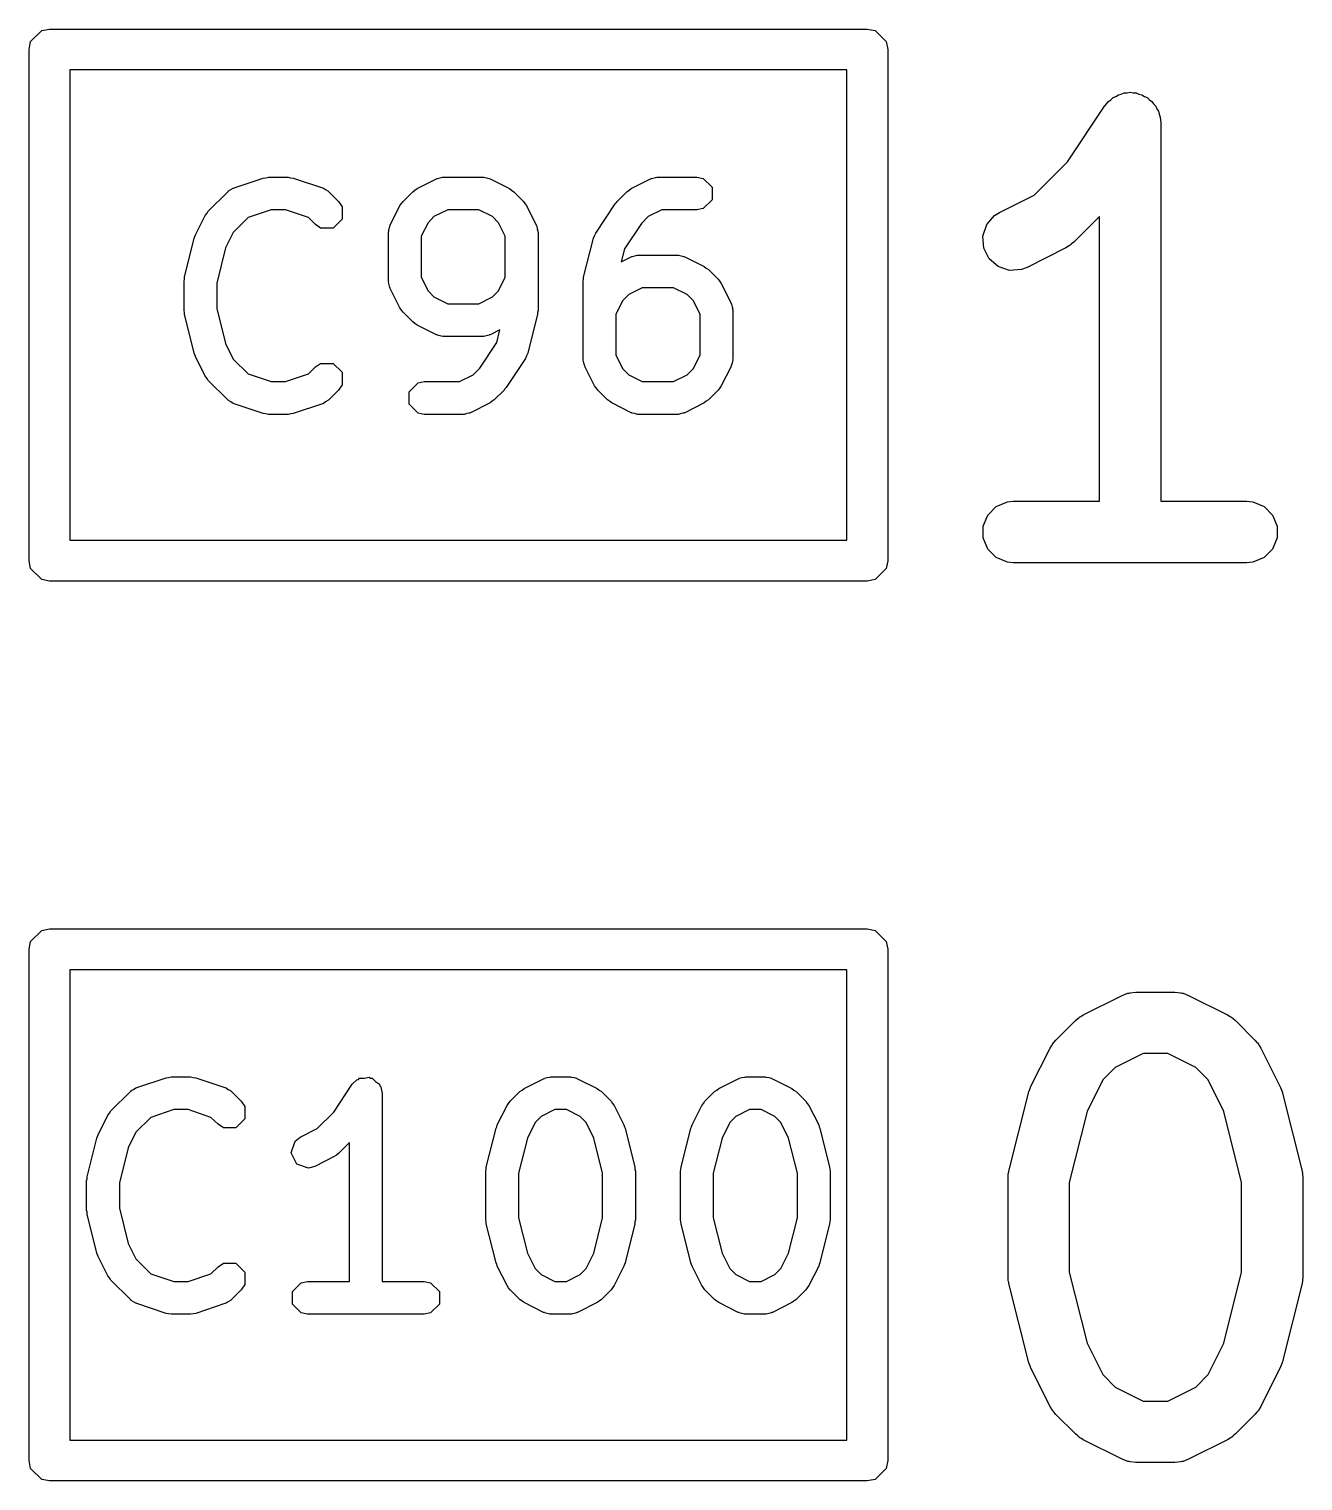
# Model space of a CAD drawing. Extents: x 1.56 to 6.49, y -4.6 to -1.37.
# Drawn here: x 3.313 to 3.4356, y -3.2392 to -3.0994 of the extents above; entities that cross this region are included whole.
import ezdxf

# ---------------------------------------------------------------- set-up
doc = ezdxf.new("R2010")
doc.units = 0
doc.header["$MEASUREMENT"] = 0
doc.layers.add('BLACK', color=7, linetype='CONTINUOUS')

msp = doc.modelspace()

# ---------------------------------------------------------------- linework, layer by layer
at = {"layer": 'BLACK', "linetype": 'CONTINUOUS'}
for p, q in [((3.31314, -3.10062), (3.31421, -3.09956)), ((3.31421, -3.09956), (3.31496, -3.09941)), ((3.31496, -3.09941), (3.3937, -3.09941)), ((3.3937, -3.09941), (3.39445, -3.09956)), ((3.39445, -3.09956), (3.39552, -3.10062)), ((3.31299, -3.10138), (3.31314, -3.10062)), ((3.39552, -3.10062), (3.39567, -3.10138)), ((3.31299, -3.15059), (3.31299, -3.10138)), ((3.39567, -3.10138), (3.39567, -3.15059)), ((3.31693, -3.10335), (3.31693, -3.14862)), ((3.39173, -3.10335), (3.31693, -3.10335)), ((3.39173, -3.14862), (3.39173, -3.10335)), ((3.41872, -3.10556), (3.41901, -3.1055)), ((3.41901, -3.1055), (3.41929, -3.10556)), ((3.41297, -3.1122), (3.41655, -3.10682)), ((3.41655, -3.10682), (3.41656, -3.10681)), ((3.41655, -3.10682), (3.41655, -3.10682)), ((3.41655, -3.10682), (3.41655, -3.10682)), ((3.41656, -3.10681), (3.41692, -3.10637)), ((3.41692, -3.10637), (3.41716, -3.10621)), ((3.41716, -3.10621), (3.41737, -3.106)), ((3.41737, -3.106), (3.41764, -3.10589)), ((3.41764, -3.10589), (3.41788, -3.10573)), ((3.41788, -3.10573), (3.41816, -3.10567)), ((3.41816, -3.10567), (3.41843, -3.10556)), ((3.41843, -3.10556), (3.41872, -3.10556)), ((3.41929, -3.10556), (3.41959, -3.10556)), ((3.41959, -3.10556), (3.41985, -3.10567)), ((3.41985, -3.10567), (3.42014, -3.10573)), ((3.42014, -3.10573), (3.42038, -3.10589)), ((3.42038, -3.10589), (3.42065, -3.106)), ((3.42065, -3.106), (3.42086, -3.10621)), ((3.42086, -3.10621), (3.4211, -3.10637)), ((3.4211, -3.10637), (3.42126, -3.10661)), ((3.42126, -3.10661), (3.42147, -3.10682)), ((3.42147, -3.10682), (3.42158, -3.10708)), ((3.42158, -3.10708), (3.42174, -3.10732)), ((3.42174, -3.10732), (3.42179, -3.10761)), ((3.42179, -3.10761), (3.42191, -3.10788)), ((3.42191, -3.10788), (3.42196, -3.10845)), ((3.42196, -3.10845), (3.42196, -3.10845)), ((3.42196, -3.10845), (3.42196, -3.10846)), ((3.42196, -3.10846), (3.42196, -3.10846)), ((3.42196, -3.10846), (3.42196, -3.14487)), ((3.40976, -3.1154), (3.41297, -3.1122)), ((3.33274, -3.11469), (3.33555, -3.11375)), ((3.33555, -3.11375), (3.3358, -3.11372)), ((3.3358, -3.11372), (3.33605, -3.11367)), ((3.33605, -3.11367), (3.33793, -3.11367)), ((3.33793, -3.11367), (3.33817, -3.11372)), ((3.33817, -3.11372), (3.33842, -3.11375)), ((3.33842, -3.11375), (3.34124, -3.11469)), ((3.35035, -3.11477), (3.35222, -3.11383)), ((3.35222, -3.11383), (3.3523, -3.11381)), ((3.3523, -3.11381), (3.35232, -3.11379)), ((3.35232, -3.11379), (3.35257, -3.11374)), ((3.35257, -3.11374), (3.35281, -3.11367)), ((3.35281, -3.11367), (3.35285, -3.11368)), ((3.35285, -3.11368), (3.35292, -3.11367)), ((3.35292, -3.11367), (3.35667, -3.11367)), ((3.35667, -3.11367), (3.35675, -3.11368)), ((3.35675, -3.11368), (3.35679, -3.11367)), ((3.35679, -3.11367), (3.35703, -3.11374)), ((3.35703, -3.11374), (3.35728, -3.11379)), ((3.35728, -3.11379), (3.3573, -3.11381)), ((3.3573, -3.11381), (3.35738, -3.11383)), ((3.35738, -3.11383), (3.35925, -3.11477)), ((3.37097, -3.11477), (3.37284, -3.11383)), ((3.37284, -3.11383), (3.37292, -3.11381)), ((3.37292, -3.11381), (3.37294, -3.11379)), ((3.37294, -3.11379), (3.37319, -3.11374)), ((3.37319, -3.11374), (3.37344, -3.11367)), ((3.37344, -3.11367), (3.37347, -3.11368)), ((3.37347, -3.11368), (3.37355, -3.11367)), ((3.37355, -3.11367), (3.3773, -3.11367)), ((3.3773, -3.11367), (3.3779, -3.11379)), ((3.3779, -3.11379), (3.37875, -3.11464)), ((3.33025, -3.11694), (3.33213, -3.11507)), ((3.33213, -3.11507), (3.33219, -3.11502)), ((3.33219, -3.11502), (3.33221, -3.11499)), ((3.33221, -3.11499), (3.33243, -3.11486)), ((3.33243, -3.11486), (3.33264, -3.11472)), ((3.33264, -3.11472), (3.33267, -3.11472)), ((3.33267, -3.11472), (3.33274, -3.11469)), ((3.34124, -3.11469), (3.34131, -3.11472)), ((3.34131, -3.11472), (3.34134, -3.11472)), ((3.34134, -3.11472), (3.34155, -3.11486)), ((3.34155, -3.11486), (3.34177, -3.11499)), ((3.34177, -3.11499), (3.34179, -3.11502)), ((3.34179, -3.11502), (3.34185, -3.11507)), ((3.34185, -3.11507), (3.34279, -3.116)), ((3.349, -3.116), (3.34994, -3.11507)), ((3.34994, -3.11507), (3.35015, -3.11493)), ((3.35015, -3.11493), (3.35035, -3.11477)), ((3.35925, -3.11477), (3.35945, -3.11493)), ((3.35945, -3.11493), (3.35966, -3.11507)), ((3.35966, -3.11507), (3.3606, -3.116)), ((3.36962, -3.116), (3.37056, -3.11507)), ((3.37056, -3.11507), (3.37077, -3.11493)), ((3.37077, -3.11493), (3.37097, -3.11477)), ((3.37875, -3.11464), (3.37875, -3.11584)), ((3.34279, -3.116), (3.34313, -3.11651)), ((3.34313, -3.11651), (3.34313, -3.11772)), ((3.34777, -3.11829), (3.3487, -3.11641)), ((3.3487, -3.11641), (3.34886, -3.11621)), ((3.34886, -3.11621), (3.349, -3.116)), ((3.3606, -3.116), (3.36074, -3.11621)), ((3.36074, -3.11621), (3.36089, -3.11641)), ((3.36089, -3.11641), (3.36183, -3.11829)), ((3.36755, -3.11906), (3.36942, -3.11624)), ((3.36942, -3.11624), (3.36953, -3.11613)), ((3.36953, -3.11613), (3.36962, -3.116)), ((3.3779, -3.1167), (3.3773, -3.11682)), ((3.37875, -3.11584), (3.3779, -3.1167)), ((3.40644, -3.11706), (3.40976, -3.1154)), ((3.32902, -3.11922), (3.32996, -3.11735)), ((3.32996, -3.11735), (3.33011, -3.11715)), ((3.33011, -3.11715), (3.33025, -3.11694)), ((3.33409, -3.11756), (3.33266, -3.11899)), ((3.33631, -3.11682), (3.33409, -3.11756)), ((3.33767, -3.11682), (3.33631, -3.11682)), ((3.33989, -3.11756), (3.33767, -3.11682)), ((3.34056, -3.11823), (3.33989, -3.11756)), ((3.34313, -3.11772), (3.34228, -3.11857)), ((3.35141, -3.11805), (3.35075, -3.11936)), ((3.35198, -3.11747), (3.35141, -3.11805)), ((3.3533, -3.11682), (3.35198, -3.11747)), ((3.3563, -3.11682), (3.3533, -3.11682)), ((3.35762, -3.11747), (3.3563, -3.11682)), ((3.35819, -3.11805), (3.35762, -3.11747)), ((3.35885, -3.11936), (3.35819, -3.11805)), ((3.37196, -3.11812), (3.37032, -3.12058)), ((3.37261, -3.11747), (3.37196, -3.11812)), ((3.37392, -3.11682), (3.37261, -3.11747)), ((3.3773, -3.11682), (3.37392, -3.11682)), ((3.4052, -3.11824), (3.40595, -3.11737)), ((3.40595, -3.11737), (3.40644, -3.11706)), ((3.41606, -3.11746), (3.4136, -3.11992)), ((3.41606, -3.14487), (3.41606, -3.11746)), ((3.3289, -3.11955), (3.32897, -3.11939)), ((3.32897, -3.11939), (3.32902, -3.11922)), ((3.33266, -3.11899), (3.33191, -3.12048)), ((3.34107, -3.11857), (3.34056, -3.11823)), ((3.34228, -3.11857), (3.34107, -3.11857)), ((3.3476, -3.11888), (3.34767, -3.11864)), ((3.34762, -3.11891), (3.3476, -3.11888)), ((3.3476, -3.11899), (3.34762, -3.11891)), ((3.3476, -3.12368), (3.3476, -3.11899)), ((3.34767, -3.11864), (3.34772, -3.11839)), ((3.34772, -3.11839), (3.34775, -3.11836)), ((3.34775, -3.11836), (3.34777, -3.11829)), ((3.35075, -3.11936), (3.35075, -3.12331)), ((3.35885, -3.12331), (3.35885, -3.11936)), ((3.36183, -3.11829), (3.36185, -3.11836)), ((3.36185, -3.11836), (3.36188, -3.11839)), ((3.36188, -3.11839), (3.36193, -3.11864)), ((3.36193, -3.11864), (3.36199, -3.11888)), ((3.36199, -3.11888), (3.36198, -3.11891)), ((3.36198, -3.11891), (3.362, -3.11899)), ((3.362, -3.11899), (3.362, -3.12649)), ((3.36733, -3.11955), (3.36745, -3.1193)), ((3.36745, -3.1193), (3.36755, -3.11906)), ((3.40483, -3.11934), (3.4052, -3.11824)), ((3.40491, -3.12049), (3.40483, -3.11934)), ((3.32796, -3.1233), (3.3289, -3.11955)), ((3.33191, -3.12048), (3.33106, -3.12387)), ((3.36639, -3.1233), (3.36733, -3.11955)), ((3.37032, -3.12058), (3.37001, -3.12181)), ((3.40543, -3.12152), (3.40491, -3.12049)), ((3.41283, -3.12047), (3.40908, -3.12235)), ((3.41308, -3.12032), (3.41283, -3.12047)), ((3.41315, -3.12029), (3.41308, -3.12032)), ((3.41323, -3.12022), (3.41315, -3.12029)), ((3.41332, -3.12016), (3.41323, -3.12022)), ((3.41337, -3.1201), (3.41332, -3.12016)), ((3.4136, -3.11992), (3.41337, -3.1201)), ((3.37001, -3.12181), (3.37097, -3.12133)), ((3.37097, -3.12133), (3.37104, -3.12131)), ((3.37104, -3.12131), (3.37107, -3.12129)), ((3.37107, -3.12129), (3.37132, -3.12124)), ((3.37132, -3.12124), (3.37156, -3.12117)), ((3.37156, -3.12117), (3.37159, -3.12118)), ((3.37159, -3.12118), (3.37167, -3.12117)), ((3.37167, -3.12117), (3.37542, -3.12117)), ((3.37542, -3.12117), (3.3755, -3.12118)), ((3.3755, -3.12118), (3.37553, -3.12117)), ((3.37553, -3.12117), (3.37578, -3.12124)), ((3.37578, -3.12124), (3.37602, -3.12129)), ((3.37602, -3.12129), (3.37605, -3.12131)), ((3.37605, -3.12131), (3.37613, -3.12133)), ((3.37613, -3.12133), (3.378, -3.12227)), ((3.378, -3.12227), (3.3782, -3.12242)), ((3.4063, -3.12227), (3.40543, -3.12152)), ((3.40739, -3.12264), (3.4063, -3.12227)), ((3.32792, -3.12368), (3.32795, -3.12349)), ((3.32792, -3.12649), (3.32792, -3.12368)), ((3.32795, -3.12349), (3.32796, -3.1233)), ((3.34762, -3.12376), (3.3476, -3.12368)), ((3.35075, -3.12331), (3.35141, -3.12462)), ((3.35819, -3.12462), (3.35885, -3.12331)), ((3.36635, -3.12368), (3.36639, -3.12349)), ((3.36635, -3.13118), (3.36635, -3.12368)), ((3.36639, -3.12349), (3.36639, -3.1233)), ((3.3782, -3.12242), (3.37841, -3.12256)), ((3.37841, -3.12256), (3.37935, -3.1235)), ((3.37935, -3.1235), (3.37949, -3.12371)), ((3.37949, -3.12371), (3.37964, -3.12391)), ((3.40854, -3.12255), (3.40739, -3.12264)), ((3.40908, -3.12235), (3.40854, -3.12255)), ((3.33106, -3.12387), (3.33106, -3.1263)), ((3.3476, -3.12379), (3.34762, -3.12376)), ((3.34767, -3.12403), (3.3476, -3.12379)), ((3.34772, -3.12428), (3.34767, -3.12403)), ((3.34775, -3.12431), (3.34772, -3.12428)), ((3.34777, -3.12438), (3.34775, -3.12431)), ((3.3487, -3.12626), (3.34777, -3.12438)), ((3.35141, -3.12462), (3.35198, -3.1252)), ((3.35762, -3.1252), (3.35819, -3.12462)), ((3.37073, -3.12497), (3.37015, -3.12555)), ((3.37204, -3.12432), (3.37073, -3.12497)), ((3.37505, -3.12432), (3.37204, -3.12432)), ((3.37636, -3.12497), (3.37505, -3.12432)), ((3.37694, -3.12555), (3.37636, -3.12497)), ((3.37964, -3.12391), (3.38058, -3.12579)), ((3.32795, -3.12668), (3.32792, -3.12649)), ((3.33106, -3.1263), (3.33191, -3.12969)), ((3.34886, -3.12646), (3.3487, -3.12626)), ((3.349, -3.12667), (3.34886, -3.12646)), ((3.35198, -3.1252), (3.3533, -3.12585)), ((3.3533, -3.12585), (3.3563, -3.12585)), ((3.3563, -3.12585), (3.35762, -3.1252)), ((3.362, -3.12649), (3.36196, -3.12668)), ((3.37015, -3.12555), (3.3695, -3.12686)), ((3.3776, -3.12686), (3.37694, -3.12555)), ((3.38058, -3.12579), (3.3806, -3.12586)), ((3.3806, -3.12586), (3.38063, -3.12589)), ((3.38063, -3.12589), (3.38068, -3.12614)), ((3.38068, -3.12614), (3.38074, -3.12638)), ((3.38074, -3.12638), (3.38073, -3.12641)), ((3.38073, -3.12641), (3.38075, -3.12649)), ((3.38075, -3.12649), (3.38075, -3.13118)), ((3.32796, -3.12687), (3.32795, -3.12668)), ((3.3289, -3.13062), (3.32796, -3.12687)), ((3.34994, -3.1276), (3.349, -3.12667)), ((3.35015, -3.12774), (3.34994, -3.1276)), ((3.35035, -3.1279), (3.35015, -3.12774)), ((3.35222, -3.12884), (3.35035, -3.1279)), ((3.36195, -3.12687), (3.36101, -3.13062)), ((3.36196, -3.12668), (3.36195, -3.12687)), ((3.3695, -3.12686), (3.3695, -3.13081)), ((3.3776, -3.13081), (3.3776, -3.12686)), ((3.3523, -3.12886), (3.35222, -3.12884)), ((3.35232, -3.12888), (3.3523, -3.12886)), ((3.35257, -3.12893), (3.35232, -3.12888)), ((3.35281, -3.129), (3.35257, -3.12893)), ((3.35285, -3.12899), (3.35281, -3.129)), ((3.35292, -3.129), (3.35285, -3.12899)), ((3.35667, -3.129), (3.35292, -3.129)), ((3.35675, -3.12899), (3.35667, -3.129)), ((3.35679, -3.129), (3.35675, -3.12899)), ((3.35703, -3.12893), (3.35679, -3.129)), ((3.35728, -3.12888), (3.35703, -3.12893)), ((3.3573, -3.12886), (3.35728, -3.12888)), ((3.35738, -3.12884), (3.3573, -3.12886)), ((3.35833, -3.12836), (3.35738, -3.12884)), ((3.35802, -3.12959), (3.35833, -3.12836)), ((3.32897, -3.13078), (3.3289, -3.13062)), ((3.33191, -3.12969), (3.33266, -3.13118)), ((3.35639, -3.13205), (3.35802, -3.12959)), ((3.36101, -3.13062), (3.3609, -3.13087)), ((3.32902, -3.13094), (3.32897, -3.13078)), ((3.32996, -3.13282), (3.32902, -3.13094)), ((3.33266, -3.13118), (3.33409, -3.13261)), ((3.33989, -3.13261), (3.34056, -3.13194)), ((3.34056, -3.13194), (3.34107, -3.1316)), ((3.34107, -3.1316), (3.34228, -3.1316)), ((3.34228, -3.1316), (3.34313, -3.13245)), ((3.35574, -3.1327), (3.35639, -3.13205)), ((3.3608, -3.13111), (3.35892, -3.13393)), ((3.3609, -3.13087), (3.3608, -3.13111)), ((3.36636, -3.13125), (3.36635, -3.13118)), ((3.36635, -3.13129), (3.36636, -3.13125)), ((3.36642, -3.13153), (3.36635, -3.13129)), ((3.36647, -3.13178), (3.36642, -3.13153)), ((3.36649, -3.13181), (3.36647, -3.13178)), ((3.36651, -3.13188), (3.36649, -3.13181)), ((3.36745, -3.13376), (3.36651, -3.13188)), ((3.3695, -3.13081), (3.37015, -3.13212)), ((3.37694, -3.13212), (3.3776, -3.13081)), ((3.38058, -3.13188), (3.37964, -3.13376)), ((3.3806, -3.13181), (3.38058, -3.13188)), ((3.38063, -3.13178), (3.3806, -3.13181)), ((3.38068, -3.13153), (3.38063, -3.13178)), ((3.38074, -3.13129), (3.38068, -3.13153)), ((3.38075, -3.13118), (3.38073, -3.13125)), ((3.38073, -3.13125), (3.38074, -3.13129)), ((3.33011, -3.13302), (3.32996, -3.13282)), ((3.33025, -3.13323), (3.33011, -3.13302)), ((3.33213, -3.1351), (3.33025, -3.13323)), ((3.33409, -3.13261), (3.33631, -3.13335)), ((3.33631, -3.13335), (3.33767, -3.13335)), ((3.33767, -3.13335), (3.33989, -3.13261)), ((3.34313, -3.13245), (3.34313, -3.13365)), ((3.34959, -3.13432), (3.35045, -3.13347)), ((3.35045, -3.13347), (3.35105, -3.13335)), ((3.35105, -3.13335), (3.35443, -3.13335)), ((3.35443, -3.13335), (3.35574, -3.1327)), ((3.37015, -3.13212), (3.37073, -3.1327)), ((3.37073, -3.1327), (3.37204, -3.13335)), ((3.37204, -3.13335), (3.37505, -3.13335)), ((3.37505, -3.13335), (3.37636, -3.1327)), ((3.37636, -3.1327), (3.37694, -3.13212)), ((3.34279, -3.13417), (3.34185, -3.1351)), ((3.34313, -3.13365), (3.34279, -3.13417)), ((3.34959, -3.13553), (3.34959, -3.13432)), ((3.35873, -3.13417), (3.35779, -3.1351)), ((3.35881, -3.13404), (3.35873, -3.13417)), ((3.35892, -3.13393), (3.35881, -3.13404)), ((3.36761, -3.13396), (3.36745, -3.13376)), ((3.36775, -3.13417), (3.36761, -3.13396)), ((3.36868, -3.1351), (3.36775, -3.13417)), ((3.37935, -3.13417), (3.37841, -3.1351)), ((3.37949, -3.13396), (3.37935, -3.13417)), ((3.37964, -3.13376), (3.37949, -3.13396)), ((3.33219, -3.13515), (3.33213, -3.1351)), ((3.33221, -3.13518), (3.33219, -3.13515)), ((3.33243, -3.1353), (3.33221, -3.13518)), ((3.33264, -3.13544), (3.33243, -3.1353)), ((3.33267, -3.13544), (3.33264, -3.13544)), ((3.33274, -3.13548), (3.33267, -3.13544)), ((3.33555, -3.13642), (3.33274, -3.13548)), ((3.34124, -3.13548), (3.33842, -3.13642)), ((3.34131, -3.13544), (3.34124, -3.13548)), ((3.34134, -3.13544), (3.34131, -3.13544)), ((3.34155, -3.1353), (3.34134, -3.13544)), ((3.34177, -3.13518), (3.34155, -3.1353)), ((3.34179, -3.13515), (3.34177, -3.13518)), ((3.34185, -3.1351), (3.34179, -3.13515)), ((3.35045, -3.13638), (3.34959, -3.13553)), ((3.35738, -3.1354), (3.3555, -3.13634)), ((3.35758, -3.13524), (3.35738, -3.1354)), ((3.35779, -3.1351), (3.35758, -3.13524)), ((3.36889, -3.13524), (3.36868, -3.1351)), ((3.36909, -3.1354), (3.36889, -3.13524)), ((3.37097, -3.13634), (3.36909, -3.1354)), ((3.378, -3.1354), (3.37613, -3.13634)), ((3.3782, -3.13524), (3.378, -3.1354)), ((3.37841, -3.1351), (3.3782, -3.13524)), ((3.3358, -3.13645), (3.33555, -3.13642)), ((3.33605, -3.1365), (3.3358, -3.13645)), ((3.33793, -3.1365), (3.33605, -3.1365)), ((3.33817, -3.13645), (3.33793, -3.1365)), ((3.33842, -3.13642), (3.33817, -3.13645)), ((3.35105, -3.1365), (3.35045, -3.13638)), ((3.3548, -3.1365), (3.35105, -3.1365)), ((3.35488, -3.13649), (3.3548, -3.1365)), ((3.35491, -3.1365), (3.35488, -3.13649)), ((3.35515, -3.13643), (3.35491, -3.1365)), ((3.3554, -3.13638), (3.35515, -3.13643)), ((3.35543, -3.13636), (3.3554, -3.13638)), ((3.3555, -3.13634), (3.35543, -3.13636)), ((3.37104, -3.13636), (3.37097, -3.13634)), ((3.37107, -3.13638), (3.37104, -3.13636)), ((3.37132, -3.13643), (3.37107, -3.13638)), ((3.37156, -3.1365), (3.37132, -3.13643)), ((3.37159, -3.13649), (3.37156, -3.1365)), ((3.37167, -3.1365), (3.37159, -3.13649)), ((3.37542, -3.1365), (3.37167, -3.1365)), ((3.3755, -3.13649), (3.37542, -3.1365)), ((3.37553, -3.1365), (3.3755, -3.13649)), ((3.37578, -3.13643), (3.37553, -3.1365)), ((3.37602, -3.13638), (3.37578, -3.13643)), ((3.37605, -3.13636), (3.37602, -3.13638)), ((3.37613, -3.13634), (3.37605, -3.13636)), ((3.40531, -3.14619), (3.40612, -3.14537)), ((3.40612, -3.14537), (3.40719, -3.14493)), ((3.40719, -3.14493), (3.40776, -3.14487)), ((3.40776, -3.14487), (3.41606, -3.14487)), ((3.42196, -3.14487), (3.43026, -3.14487)), ((3.43026, -3.14487), (3.43083, -3.14493)), ((3.43083, -3.14493), (3.4319, -3.14537)), ((3.4319, -3.14537), (3.43271, -3.14619)), ((3.40487, -3.14725), (3.40531, -3.14619)), ((3.40487, -3.1484), (3.40487, -3.14725)), ((3.43271, -3.14619), (3.43315, -3.14725)), ((3.43315, -3.14725), (3.43315, -3.1484)), ((3.31693, -3.14862), (3.39173, -3.14862)), ((3.40531, -3.14947), (3.40487, -3.1484)), ((3.43315, -3.1484), (3.43271, -3.14947)), ((3.40612, -3.15028), (3.40531, -3.14947)), ((3.43271, -3.14947), (3.4319, -3.15028)), ((3.31314, -3.15134), (3.31299, -3.15059)), ((3.31421, -3.15241), (3.31314, -3.15134)), ((3.39552, -3.15134), (3.39445, -3.15241)), ((3.39567, -3.15059), (3.39552, -3.15134)), ((3.40719, -3.15072), (3.40612, -3.15028)), ((3.40776, -3.15078), (3.40719, -3.15072)), ((3.43026, -3.15078), (3.40776, -3.15078)), ((3.43083, -3.15072), (3.43026, -3.15078)), ((3.4319, -3.15028), (3.43083, -3.15072)), ((3.31496, -3.15256), (3.31421, -3.15241)), ((3.3937, -3.15256), (3.31496, -3.15256)), ((3.39445, -3.15241), (3.3937, -3.15256)), ((3.31314, -3.18724), (3.31421, -3.18617)), ((3.31421, -3.18617), (3.31496, -3.18602)), ((3.31496, -3.18602), (3.3937, -3.18602)), ((3.3937, -3.18602), (3.39445, -3.18617)), ((3.39445, -3.18617), (3.39552, -3.18724)), ((3.31299, -3.18799), (3.31314, -3.18724)), ((3.31299, -3.2372), (3.31299, -3.18799)), ((3.39552, -3.18724), (3.39567, -3.18799)), ((3.39567, -3.18799), (3.39567, -3.2372)), ((3.31693, -3.18996), (3.31693, -3.23524)), ((3.39173, -3.18996), (3.31693, -3.18996)), ((3.39173, -3.23524), (3.39173, -3.18996)), ((3.4189, -3.19222), (3.419, -3.19218)), ((3.419, -3.19218), (3.41957, -3.19212)), ((3.41957, -3.19212), (3.42332, -3.19212)), ((3.42332, -3.19212), (3.4239, -3.19218)), ((3.4239, -3.19218), (3.424, -3.19222)), ((3.4145, -3.19431), (3.41825, -3.19243)), ((3.41825, -3.19243), (3.41879, -3.19222)), ((3.41879, -3.19222), (3.4189, -3.19222)), ((3.424, -3.19222), (3.4241, -3.19222)), ((3.4241, -3.19222), (3.42464, -3.19243)), ((3.42464, -3.19243), (3.42839, -3.19431)), ((3.41186, -3.19673), (3.41374, -3.19486)), ((3.41374, -3.19486), (3.41396, -3.19467)), ((3.41396, -3.19467), (3.41401, -3.19461)), ((3.41401, -3.19461), (3.4141, -3.19456)), ((3.4141, -3.19456), (3.41418, -3.19449)), ((3.41418, -3.19449), (3.41425, -3.19446)), ((3.41425, -3.19446), (3.4145, -3.19431)), ((3.42839, -3.19431), (3.42864, -3.19446)), ((3.42864, -3.19446), (3.42871, -3.19449)), ((3.42871, -3.19449), (3.42879, -3.19456)), ((3.42879, -3.19456), (3.42888, -3.19461)), ((3.42888, -3.19461), (3.42893, -3.19467)), ((3.42893, -3.19467), (3.42916, -3.19486)), ((3.42916, -3.19486), (3.43103, -3.19673)), ((3.40943, -3.20125), (3.41131, -3.1975)), ((3.41131, -3.1975), (3.41146, -3.19725)), ((3.41146, -3.19725), (3.41149, -3.19718)), ((3.41149, -3.19718), (3.41156, -3.1971)), ((3.41156, -3.1971), (3.41162, -3.19701)), ((3.41162, -3.19701), (3.41167, -3.19696)), ((3.41167, -3.19696), (3.41186, -3.19673)), ((3.43103, -3.19673), (3.43122, -3.19696)), ((3.43122, -3.19696), (3.43128, -3.19701)), ((3.43128, -3.19701), (3.43133, -3.1971)), ((3.43133, -3.1971), (3.4314, -3.19718)), ((3.4314, -3.19718), (3.43143, -3.19725)), ((3.43143, -3.19725), (3.43159, -3.1975)), ((3.43159, -3.1975), (3.43346, -3.20125)), ((3.42027, -3.19802), (3.41757, -3.19937)), ((3.42263, -3.19802), (3.42027, -3.19802)), ((3.42532, -3.19937), (3.42263, -3.19802)), ((3.32337, -3.2013), (3.32618, -3.20036)), ((3.32618, -3.20036), (3.32643, -3.20033)), ((3.32643, -3.20033), (3.32668, -3.20028)), ((3.32668, -3.20028), (3.32855, -3.20028)), ((3.32855, -3.20028), (3.3288, -3.20033)), ((3.3288, -3.20033), (3.32905, -3.20036)), ((3.32905, -3.20036), (3.33186, -3.2013)), ((3.34412, -3.20098), (3.34455, -3.20055)), ((3.34455, -3.20055), (3.34471, -3.20052)), ((3.34471, -3.20052), (3.34482, -3.2004)), ((3.34482, -3.2004), (3.34528, -3.2004)), ((3.34528, -3.2004), (3.34573, -3.20031)), ((3.34573, -3.20031), (3.34587, -3.2004)), ((3.34587, -3.2004), (3.34603, -3.2004)), ((3.34603, -3.2004), (3.34635, -3.20073)), ((3.36066, -3.20139), (3.36253, -3.20045)), ((3.36253, -3.20045), (3.36261, -3.20043)), ((3.36261, -3.20043), (3.36263, -3.2004)), ((3.36263, -3.2004), (3.36288, -3.20035)), ((3.36288, -3.20035), (3.36312, -3.20029)), ((3.36312, -3.20029), (3.36316, -3.2003)), ((3.36316, -3.2003), (3.36324, -3.20028)), ((3.36324, -3.20028), (3.36511, -3.20028)), ((3.36511, -3.20028), (3.36519, -3.2003)), ((3.36519, -3.2003), (3.36522, -3.20029)), ((3.36522, -3.20029), (3.36547, -3.20035)), ((3.36547, -3.20035), (3.36571, -3.2004)), ((3.36571, -3.2004), (3.36574, -3.20043)), ((3.36574, -3.20043), (3.36581, -3.20045)), ((3.36581, -3.20045), (3.36769, -3.20139)), ((3.3794, -3.20139), (3.38128, -3.20045)), ((3.38128, -3.20045), (3.38136, -3.20043)), ((3.38136, -3.20043), (3.38138, -3.2004)), ((3.38138, -3.2004), (3.38163, -3.20035)), ((3.38163, -3.20035), (3.38187, -3.20029)), ((3.38187, -3.20029), (3.38191, -3.2003)), ((3.38191, -3.2003), (3.38198, -3.20028)), ((3.38198, -3.20028), (3.38386, -3.20028)), ((3.38386, -3.20028), (3.38394, -3.2003)), ((3.38394, -3.2003), (3.38397, -3.20029)), ((3.38397, -3.20029), (3.38421, -3.20035)), ((3.38421, -3.20035), (3.38446, -3.2004)), ((3.38446, -3.2004), (3.38449, -3.20043)), ((3.38449, -3.20043), (3.38456, -3.20045)), ((3.38456, -3.20045), (3.38644, -3.20139)), ((3.41637, -3.20057), (3.41486, -3.2036)), ((3.41757, -3.19937), (3.41637, -3.20057)), ((3.42652, -3.20057), (3.42532, -3.19937)), ((3.42804, -3.2036), (3.42652, -3.20057)), ((3.32088, -3.20355), (3.32275, -3.20168)), ((3.32275, -3.20168), (3.32282, -3.20164)), ((3.32282, -3.20164), (3.32283, -3.2016)), ((3.32283, -3.2016), (3.32305, -3.20148)), ((3.32305, -3.20148), (3.32326, -3.20134)), ((3.32326, -3.20134), (3.3233, -3.20134)), ((3.3233, -3.20134), (3.32337, -3.2013)), ((3.33186, -3.2013), (3.33193, -3.20134)), ((3.33193, -3.20134), (3.33197, -3.20134)), ((3.33197, -3.20134), (3.33218, -3.20148)), ((3.33218, -3.20148), (3.3324, -3.2016)), ((3.3324, -3.2016), (3.33241, -3.20164)), ((3.33241, -3.20164), (3.33248, -3.20168)), ((3.33248, -3.20168), (3.33342, -3.20262)), ((3.34233, -3.20367), (3.34412, -3.20098)), ((3.34635, -3.20073), (3.34673, -3.20098)), ((3.34673, -3.20098), (3.34677, -3.20114)), ((3.34677, -3.20114), (3.34688, -3.20125)), ((3.34688, -3.20125), (3.347, -3.20186)), ((3.347, -3.20186), (3.347, -3.21997)), ((3.35931, -3.20262), (3.36025, -3.20168)), ((3.36025, -3.20168), (3.36046, -3.20154)), ((3.36046, -3.20154), (3.36066, -3.20139)), ((3.36769, -3.20139), (3.36789, -3.20154)), ((3.36789, -3.20154), (3.3681, -3.20168)), ((3.3681, -3.20168), (3.36904, -3.20262)), ((3.37806, -3.20262), (3.379, -3.20168)), ((3.379, -3.20168), (3.3792, -3.20154)), ((3.3792, -3.20154), (3.3794, -3.20139)), ((3.38644, -3.20139), (3.38664, -3.20154)), ((3.38664, -3.20154), (3.38685, -3.20168)), ((3.38685, -3.20168), (3.38778, -3.20262)), ((3.40733, -3.20935), (3.40921, -3.20185)), ((3.40921, -3.20185), (3.40922, -3.20181)), ((3.40922, -3.20181), (3.40923, -3.20179)), ((3.40923, -3.20179), (3.40932, -3.20155)), ((3.40932, -3.20155), (3.4094, -3.20131)), ((3.4094, -3.20131), (3.40942, -3.20129)), ((3.40942, -3.20129), (3.40943, -3.20125)), ((3.43346, -3.20125), (3.43348, -3.20129)), ((3.43348, -3.20129), (3.43349, -3.20131)), ((3.43349, -3.20131), (3.43358, -3.20155)), ((3.43358, -3.20155), (3.43367, -3.20179)), ((3.43367, -3.20179), (3.43367, -3.20181)), ((3.43367, -3.20181), (3.43369, -3.20185)), ((3.43369, -3.20185), (3.43556, -3.20935)), ((3.33342, -3.20262), (3.33376, -3.20313)), ((3.33376, -3.20313), (3.33376, -3.20433)), ((3.35808, -3.2049), (3.35902, -3.20303)), ((3.35902, -3.20303), (3.35917, -3.20283)), ((3.35917, -3.20283), (3.35931, -3.20262)), ((3.36904, -3.20262), (3.36918, -3.20283)), ((3.36918, -3.20283), (3.36933, -3.20303)), ((3.36933, -3.20303), (3.37027, -3.2049)), ((3.37683, -3.2049), (3.37776, -3.20303)), ((3.37776, -3.20303), (3.37792, -3.20283)), ((3.37792, -3.20283), (3.37806, -3.20262)), ((3.38778, -3.20262), (3.38792, -3.20283)), ((3.38792, -3.20283), (3.38808, -3.20303)), ((3.38808, -3.20303), (3.38902, -3.2049)), ((3.31965, -3.20584), (3.32058, -3.20396)), ((3.32058, -3.20396), (3.32074, -3.20376)), ((3.32074, -3.20376), (3.32088, -3.20355)), ((3.32472, -3.20417), (3.32329, -3.2056)), ((3.32693, -3.20343), (3.32472, -3.20417)), ((3.3283, -3.20343), (3.32693, -3.20343)), ((3.33051, -3.20417), (3.3283, -3.20343)), ((3.33119, -3.20484), (3.33051, -3.20417)), ((3.33376, -3.20433), (3.3329, -3.20519)), ((3.34074, -3.20525), (3.34233, -3.20367)), ((3.36172, -3.20466), (3.36097, -3.20616)), ((3.36229, -3.20409), (3.36172, -3.20466)), ((3.36361, -3.20343), (3.36229, -3.20409)), ((3.36474, -3.20343), (3.36361, -3.20343)), ((3.36605, -3.20409), (3.36474, -3.20343)), ((3.36663, -3.20466), (3.36605, -3.20409)), ((3.36737, -3.20616), (3.36663, -3.20466)), ((3.38047, -3.20466), (3.37972, -3.20616)), ((3.38104, -3.20409), (3.38047, -3.20466)), ((3.38236, -3.20343), (3.38104, -3.20409)), ((3.38349, -3.20343), (3.38236, -3.20343)), ((3.3848, -3.20409), (3.38349, -3.20343)), ((3.38538, -3.20466), (3.3848, -3.20409)), ((3.38612, -3.20616), (3.38538, -3.20466)), ((3.41486, -3.2036), (3.41315, -3.21043)), ((3.42974, -3.21043), (3.42804, -3.2036)), ((3.31859, -3.20991), (3.31953, -3.20616)), ((3.31953, -3.20616), (3.3196, -3.20601)), ((3.3196, -3.20601), (3.31965, -3.20584)), ((3.32329, -3.2056), (3.32254, -3.20709)), ((3.3317, -3.20519), (3.33119, -3.20484)), ((3.3329, -3.20519), (3.3317, -3.20519)), ((3.33861, -3.20645), (3.3391, -3.20607)), ((3.3391, -3.20607), (3.34074, -3.20525)), ((3.35702, -3.20897), (3.35796, -3.20522)), ((3.35796, -3.20522), (3.35803, -3.20507)), ((3.35803, -3.20507), (3.35808, -3.2049)), ((3.36097, -3.20616), (3.36012, -3.20955)), ((3.36822, -3.20955), (3.36737, -3.20616)), ((3.37027, -3.2049), (3.37031, -3.20507)), ((3.37031, -3.20507), (3.37039, -3.20522)), ((3.37039, -3.20522), (3.37133, -3.20897)), ((3.37577, -3.20897), (3.37671, -3.20522)), ((3.37671, -3.20522), (3.37678, -3.20507)), ((3.37678, -3.20507), (3.37683, -3.2049)), ((3.37972, -3.20616), (3.37887, -3.20955)), ((3.38697, -3.20955), (3.38612, -3.20616)), ((3.38902, -3.2049), (3.38906, -3.20507)), ((3.38906, -3.20507), (3.38914, -3.20522)), ((3.38914, -3.20522), (3.39007, -3.20897)), ((3.32254, -3.20709), (3.32169, -3.21049)), ((3.33823, -3.20759), (3.33861, -3.20645)), ((3.34385, -3.2066), (3.34279, -3.20766)), ((3.34385, -3.21997), (3.34385, -3.2066)), ((3.33877, -3.20867), (3.33823, -3.20759)), ((3.33991, -3.20905), (3.33877, -3.20867)), ((3.34051, -3.20889), (3.33991, -3.20905)), ((3.34238, -3.20795), (3.34051, -3.20889)), ((3.34258, -3.2078), (3.34238, -3.20795)), ((3.34279, -3.20766), (3.34258, -3.2078)), ((3.35701, -3.20917), (3.35702, -3.20897)), ((3.37133, -3.20897), (3.37133, -3.20917)), ((3.37576, -3.20917), (3.37577, -3.20897)), ((3.39007, -3.20897), (3.39008, -3.20917)), ((3.31854, -3.21029), (3.31858, -3.2101)), ((3.31854, -3.2131), (3.31854, -3.21029)), ((3.31858, -3.2101), (3.31859, -3.20991)), ((3.35697, -3.20936), (3.35701, -3.20917)), ((3.35697, -3.21404), (3.35697, -3.20936)), ((3.36012, -3.20955), (3.36012, -3.21385)), ((3.36822, -3.21385), (3.36822, -3.20955)), ((3.37133, -3.20917), (3.37137, -3.20936)), ((3.37137, -3.20936), (3.37137, -3.21404)), ((3.37572, -3.20936), (3.37576, -3.20917)), ((3.37572, -3.21404), (3.37572, -3.20936)), ((3.37887, -3.20955), (3.37887, -3.21385)), ((3.38697, -3.21385), (3.38697, -3.20955)), ((3.39008, -3.20917), (3.39012, -3.20936)), ((3.39012, -3.20936), (3.39012, -3.21404)), ((3.40725, -3.20993), (3.40728, -3.20971)), ((3.40726, -3.20997), (3.40725, -3.20993)), ((3.40725, -3.21007), (3.40726, -3.20997)), ((3.40725, -3.21944), (3.40725, -3.21007)), ((3.40728, -3.20971), (3.4073, -3.20949)), ((3.4073, -3.20949), (3.40732, -3.20945)), ((3.40732, -3.20945), (3.40733, -3.20935)), ((3.43556, -3.20935), (3.43558, -3.20945)), ((3.43558, -3.20945), (3.43559, -3.20949)), ((3.43559, -3.20949), (3.43561, -3.20971)), ((3.43561, -3.20971), (3.43565, -3.20993)), ((3.43565, -3.20993), (3.43564, -3.20997)), ((3.43564, -3.20997), (3.43565, -3.21007)), ((3.43565, -3.21007), (3.43565, -3.21944)), ((3.32169, -3.21049), (3.32169, -3.21291)), ((3.41315, -3.21043), (3.41315, -3.21908)), ((3.42974, -3.21908), (3.42974, -3.21043)), ((3.31858, -3.21329), (3.31854, -3.2131)), ((3.32169, -3.21291), (3.32254, -3.2163)), ((3.31859, -3.21349), (3.31858, -3.21329)), ((3.31953, -3.21724), (3.31859, -3.21349)), ((3.35701, -3.21423), (3.35697, -3.21404)), ((3.35702, -3.21442), (3.35701, -3.21423)), ((3.35796, -3.21817), (3.35702, -3.21442)), ((3.36012, -3.21385), (3.36097, -3.21724)), ((3.36737, -3.21724), (3.36822, -3.21385)), ((3.37133, -3.21442), (3.37039, -3.21817)), ((3.37137, -3.21404), (3.37133, -3.21423)), ((3.37133, -3.21423), (3.37133, -3.21442)), ((3.37576, -3.21423), (3.37572, -3.21404)), ((3.37577, -3.21442), (3.37576, -3.21423)), ((3.37671, -3.21817), (3.37577, -3.21442)), ((3.37887, -3.21385), (3.37972, -3.21724)), ((3.38612, -3.21724), (3.38697, -3.21385)), ((3.39007, -3.21442), (3.38914, -3.21817)), ((3.39008, -3.21423), (3.39007, -3.21442)), ((3.39012, -3.21404), (3.39008, -3.21423)), ((3.3196, -3.21739), (3.31953, -3.21724)), ((3.32254, -3.2163), (3.32329, -3.2178)), ((3.36097, -3.21724), (3.36172, -3.21873)), ((3.36663, -3.21873), (3.36737, -3.21724)), ((3.37972, -3.21724), (3.38047, -3.21873)), ((3.38538, -3.21873), (3.38612, -3.21724)), ((3.31965, -3.21756), (3.3196, -3.21739)), ((3.32058, -3.21943), (3.31965, -3.21756)), ((3.32329, -3.2178), (3.32472, -3.21923)), ((3.33051, -3.21923), (3.33119, -3.21855)), ((3.33119, -3.21855), (3.3317, -3.21821)), ((3.3317, -3.21821), (3.3329, -3.21821)), ((3.3329, -3.21821), (3.33376, -3.21906)), ((3.35803, -3.21833), (3.35796, -3.21817)), ((3.35808, -3.2185), (3.35803, -3.21833)), ((3.35902, -3.22037), (3.35808, -3.2185)), ((3.36172, -3.21873), (3.36229, -3.21931)), ((3.36605, -3.21931), (3.36663, -3.21873)), ((3.37027, -3.2185), (3.36933, -3.22037)), ((3.37031, -3.21833), (3.37027, -3.2185)), ((3.37039, -3.21817), (3.37031, -3.21833)), ((3.37678, -3.21833), (3.37671, -3.21817)), ((3.37683, -3.2185), (3.37678, -3.21833)), ((3.37776, -3.22037), (3.37683, -3.2185)), ((3.38047, -3.21873), (3.38104, -3.21931)), ((3.3848, -3.21931), (3.38538, -3.21873)), ((3.38902, -3.2185), (3.38808, -3.22037)), ((3.38906, -3.21833), (3.38902, -3.2185)), ((3.38914, -3.21817), (3.38906, -3.21833)), ((3.32074, -3.21963), (3.32058, -3.21943)), ((3.32088, -3.21984), (3.32074, -3.21963)), ((3.32275, -3.22172), (3.32088, -3.21984)), ((3.32472, -3.21923), (3.32693, -3.21997)), ((3.32693, -3.21997), (3.3283, -3.21997)), ((3.3283, -3.21997), (3.33051, -3.21923)), ((3.33376, -3.21906), (3.33376, -3.22027)), ((3.33835, -3.22094), (3.3392, -3.22009)), ((3.3392, -3.22009), (3.3398, -3.21997)), ((3.3398, -3.21997), (3.34385, -3.21997)), ((3.347, -3.21997), (3.35105, -3.21997)), ((3.35105, -3.21997), (3.35165, -3.22009)), ((3.35165, -3.22009), (3.3525, -3.22094)), ((3.36229, -3.21931), (3.36361, -3.21997)), ((3.36361, -3.21997), (3.36474, -3.21997)), ((3.36474, -3.21997), (3.36605, -3.21931)), ((3.38104, -3.21931), (3.38236, -3.21997)), ((3.38236, -3.21997), (3.38349, -3.21997)), ((3.38349, -3.21997), (3.3848, -3.21931)), ((3.40726, -3.21954), (3.40725, -3.21944)), ((3.40725, -3.21959), (3.40726, -3.21954)), ((3.40728, -3.2198), (3.40725, -3.21959)), ((3.4073, -3.22002), (3.40728, -3.2198)), ((3.40732, -3.22006), (3.4073, -3.22002)), ((3.40733, -3.22016), (3.40732, -3.22006)), ((3.41315, -3.21908), (3.41486, -3.22591)), ((3.42804, -3.22591), (3.42974, -3.21908)), ((3.43558, -3.22006), (3.43556, -3.22016)), ((3.43559, -3.22002), (3.43558, -3.22006)), ((3.43561, -3.2198), (3.43559, -3.22002)), ((3.43565, -3.21959), (3.43561, -3.2198)), ((3.43565, -3.21944), (3.43564, -3.21954)), ((3.43564, -3.21954), (3.43565, -3.21959)), ((3.33342, -3.22078), (3.33248, -3.22172)), ((3.33376, -3.22027), (3.33342, -3.22078)), ((3.33835, -3.22214), (3.33835, -3.22094)), ((3.3525, -3.22094), (3.3525, -3.22214)), ((3.35917, -3.22057), (3.35902, -3.22037)), ((3.35931, -3.22078), (3.35917, -3.22057)), ((3.36025, -3.22172), (3.35931, -3.22078)), ((3.36904, -3.22078), (3.3681, -3.22172)), ((3.36918, -3.22057), (3.36904, -3.22078)), ((3.36933, -3.22037), (3.36918, -3.22057)), ((3.37792, -3.22057), (3.37776, -3.22037)), ((3.37806, -3.22078), (3.37792, -3.22057)), ((3.379, -3.22172), (3.37806, -3.22078)), ((3.38778, -3.22078), (3.38685, -3.22172)), ((3.38792, -3.22057), (3.38778, -3.22078)), ((3.38808, -3.22037), (3.38792, -3.22057)), ((3.40921, -3.22766), (3.40733, -3.22016)), ((3.43556, -3.22016), (3.43369, -3.22766)), ((3.32282, -3.22176), (3.32275, -3.22172)), ((3.32283, -3.22179), (3.32282, -3.22176)), ((3.32305, -3.22192), (3.32283, -3.22179)), ((3.32326, -3.22206), (3.32305, -3.22192)), ((3.3233, -3.22206), (3.32326, -3.22206)), ((3.32337, -3.2221), (3.3233, -3.22206)), ((3.32618, -3.22304), (3.32337, -3.2221)), ((3.33186, -3.2221), (3.32905, -3.22304)), ((3.33193, -3.22206), (3.33186, -3.2221)), ((3.33197, -3.22206), (3.33193, -3.22206)), ((3.33218, -3.22192), (3.33197, -3.22206)), ((3.3324, -3.22179), (3.33218, -3.22192)), ((3.33241, -3.22176), (3.3324, -3.22179)), ((3.33248, -3.22172), (3.33241, -3.22176)), ((3.3392, -3.223), (3.33835, -3.22214)), ((3.3525, -3.22214), (3.35165, -3.223)), ((3.36046, -3.22186), (3.36025, -3.22172)), ((3.36066, -3.22201), (3.36046, -3.22186)), ((3.36253, -3.22295), (3.36066, -3.22201)), ((3.36261, -3.22297), (3.36253, -3.22295)), ((3.36581, -3.22295), (3.36574, -3.22297)), ((3.36769, -3.22201), (3.36581, -3.22295)), ((3.36789, -3.22186), (3.36769, -3.22201)), ((3.3681, -3.22172), (3.36789, -3.22186)), ((3.37921, -3.22186), (3.379, -3.22172)), ((3.3794, -3.22201), (3.37921, -3.22186)), ((3.38128, -3.22295), (3.3794, -3.22201)), ((3.38136, -3.22297), (3.38128, -3.22295)), ((3.38456, -3.22295), (3.38449, -3.22297)), ((3.38644, -3.22201), (3.38456, -3.22295)), ((3.38664, -3.22186), (3.38644, -3.22201)), ((3.38685, -3.22172), (3.38664, -3.22186)), ((3.32643, -3.22307), (3.32618, -3.22304)), ((3.32668, -3.22312), (3.32643, -3.22307)), ((3.32855, -3.22312), (3.32668, -3.22312)), ((3.3288, -3.22307), (3.32855, -3.22312)), ((3.32905, -3.22304), (3.3288, -3.22307)), ((3.3398, -3.22312), (3.3392, -3.223)), ((3.35105, -3.22312), (3.3398, -3.22312)), ((3.35165, -3.223), (3.35105, -3.22312)), ((3.36263, -3.223), (3.36261, -3.22297)), ((3.36288, -3.22305), (3.36263, -3.223)), ((3.36312, -3.22311), (3.36288, -3.22305)), ((3.36316, -3.2231), (3.36312, -3.22311)), ((3.36324, -3.22312), (3.36316, -3.2231)), ((3.36511, -3.22312), (3.36324, -3.22312)), ((3.36519, -3.2231), (3.36511, -3.22312)), ((3.36522, -3.22311), (3.36519, -3.2231)), ((3.36547, -3.22305), (3.36522, -3.22311)), ((3.36571, -3.223), (3.36547, -3.22305)), ((3.36574, -3.22297), (3.36571, -3.223)), ((3.38138, -3.223), (3.38136, -3.22297)), ((3.38163, -3.22305), (3.38138, -3.223)), ((3.38187, -3.22311), (3.38163, -3.22305)), ((3.38191, -3.2231), (3.38187, -3.22311)), ((3.38198, -3.22312), (3.38191, -3.2231)), ((3.38386, -3.22312), (3.38198, -3.22312)), ((3.38394, -3.2231), (3.38386, -3.22312)), ((3.38397, -3.22311), (3.38394, -3.2231)), ((3.38421, -3.22305), (3.38397, -3.22311)), ((3.38446, -3.223), (3.38421, -3.22305)), ((3.38449, -3.22297), (3.38446, -3.223)), ((3.41486, -3.22591), (3.41637, -3.22894)), ((3.42652, -3.22894), (3.42804, -3.22591)), ((3.40922, -3.2277), (3.40921, -3.22766)), ((3.40923, -3.22772), (3.40922, -3.2277)), ((3.40932, -3.22796), (3.40923, -3.22772)), ((3.4094, -3.2282), (3.40932, -3.22796)), ((3.40942, -3.22822), (3.4094, -3.2282)), ((3.40943, -3.22826), (3.40942, -3.22822)), ((3.41131, -3.23201), (3.40943, -3.22826)), ((3.43346, -3.22826), (3.43159, -3.23201)), ((3.43348, -3.22822), (3.43346, -3.22826)), ((3.43349, -3.2282), (3.43348, -3.22822)), ((3.43358, -3.22796), (3.43349, -3.2282)), ((3.43367, -3.22772), (3.43358, -3.22796)), ((3.43369, -3.22766), (3.43367, -3.2277)), ((3.43367, -3.2277), (3.43367, -3.22772)), ((3.41637, -3.22894), (3.41757, -3.23014)), ((3.42532, -3.23014), (3.42652, -3.22894)), ((3.41757, -3.23014), (3.42027, -3.23149)), ((3.42263, -3.23149), (3.42532, -3.23014)), ((3.41146, -3.23226), (3.41131, -3.23201)), ((3.41149, -3.23233), (3.41146, -3.23226)), ((3.41156, -3.23241), (3.41149, -3.23233)), ((3.41162, -3.2325), (3.41156, -3.23241)), ((3.41167, -3.23255), (3.41162, -3.2325)), ((3.41186, -3.23278), (3.41167, -3.23255)), ((3.42027, -3.23149), (3.42263, -3.23149)), ((3.43122, -3.23255), (3.43103, -3.23278)), ((3.43128, -3.2325), (3.43122, -3.23255)), ((3.43133, -3.23241), (3.43128, -3.2325)), ((3.4314, -3.23233), (3.43133, -3.23241)), ((3.43143, -3.23226), (3.4314, -3.23233)), ((3.43159, -3.23201), (3.43143, -3.23226)), ((3.41374, -3.23465), (3.41186, -3.23278)), ((3.43103, -3.23278), (3.42916, -3.23465)), ((3.31693, -3.23524), (3.39173, -3.23524)), ((3.41396, -3.23484), (3.41374, -3.23465)), ((3.41401, -3.2349), (3.41396, -3.23484)), ((3.4141, -3.23496), (3.41401, -3.2349)), ((3.41418, -3.23502), (3.4141, -3.23496)), ((3.41425, -3.23505), (3.41418, -3.23502)), ((3.4145, -3.23521), (3.41425, -3.23505)), ((3.41825, -3.23708), (3.4145, -3.23521)), ((3.42839, -3.23521), (3.42464, -3.23708)), ((3.42864, -3.23505), (3.42839, -3.23521)), ((3.42871, -3.23502), (3.42864, -3.23505)), ((3.42879, -3.23496), (3.42871, -3.23502)), ((3.42888, -3.2349), (3.42879, -3.23496)), ((3.42893, -3.23484), (3.42888, -3.2349)), ((3.42916, -3.23465), (3.42893, -3.23484)), ((3.31314, -3.23796), (3.31299, -3.2372)), ((3.31421, -3.23902), (3.31314, -3.23796)), ((3.39552, -3.23796), (3.39445, -3.23902)), ((3.39567, -3.2372), (3.39552, -3.23796)), ((3.41879, -3.23729), (3.41825, -3.23708)), ((3.4189, -3.2373), (3.41879, -3.23729)), ((3.419, -3.23734), (3.4189, -3.2373)), ((3.41957, -3.23739), (3.419, -3.23734)), ((3.42332, -3.23739), (3.41957, -3.23739)), ((3.4239, -3.23734), (3.42332, -3.23739)), ((3.424, -3.2373), (3.4239, -3.23734)), ((3.4241, -3.23729), (3.424, -3.2373)), ((3.42464, -3.23708), (3.4241, -3.23729)), ((3.31496, -3.23917), (3.31421, -3.23902)), ((3.3937, -3.23917), (3.31496, -3.23917)), ((3.39445, -3.23902), (3.3937, -3.23917))]:
    msp.add_line(p, q, dxfattribs=at)

doc.saveas('drawing.dxf')
